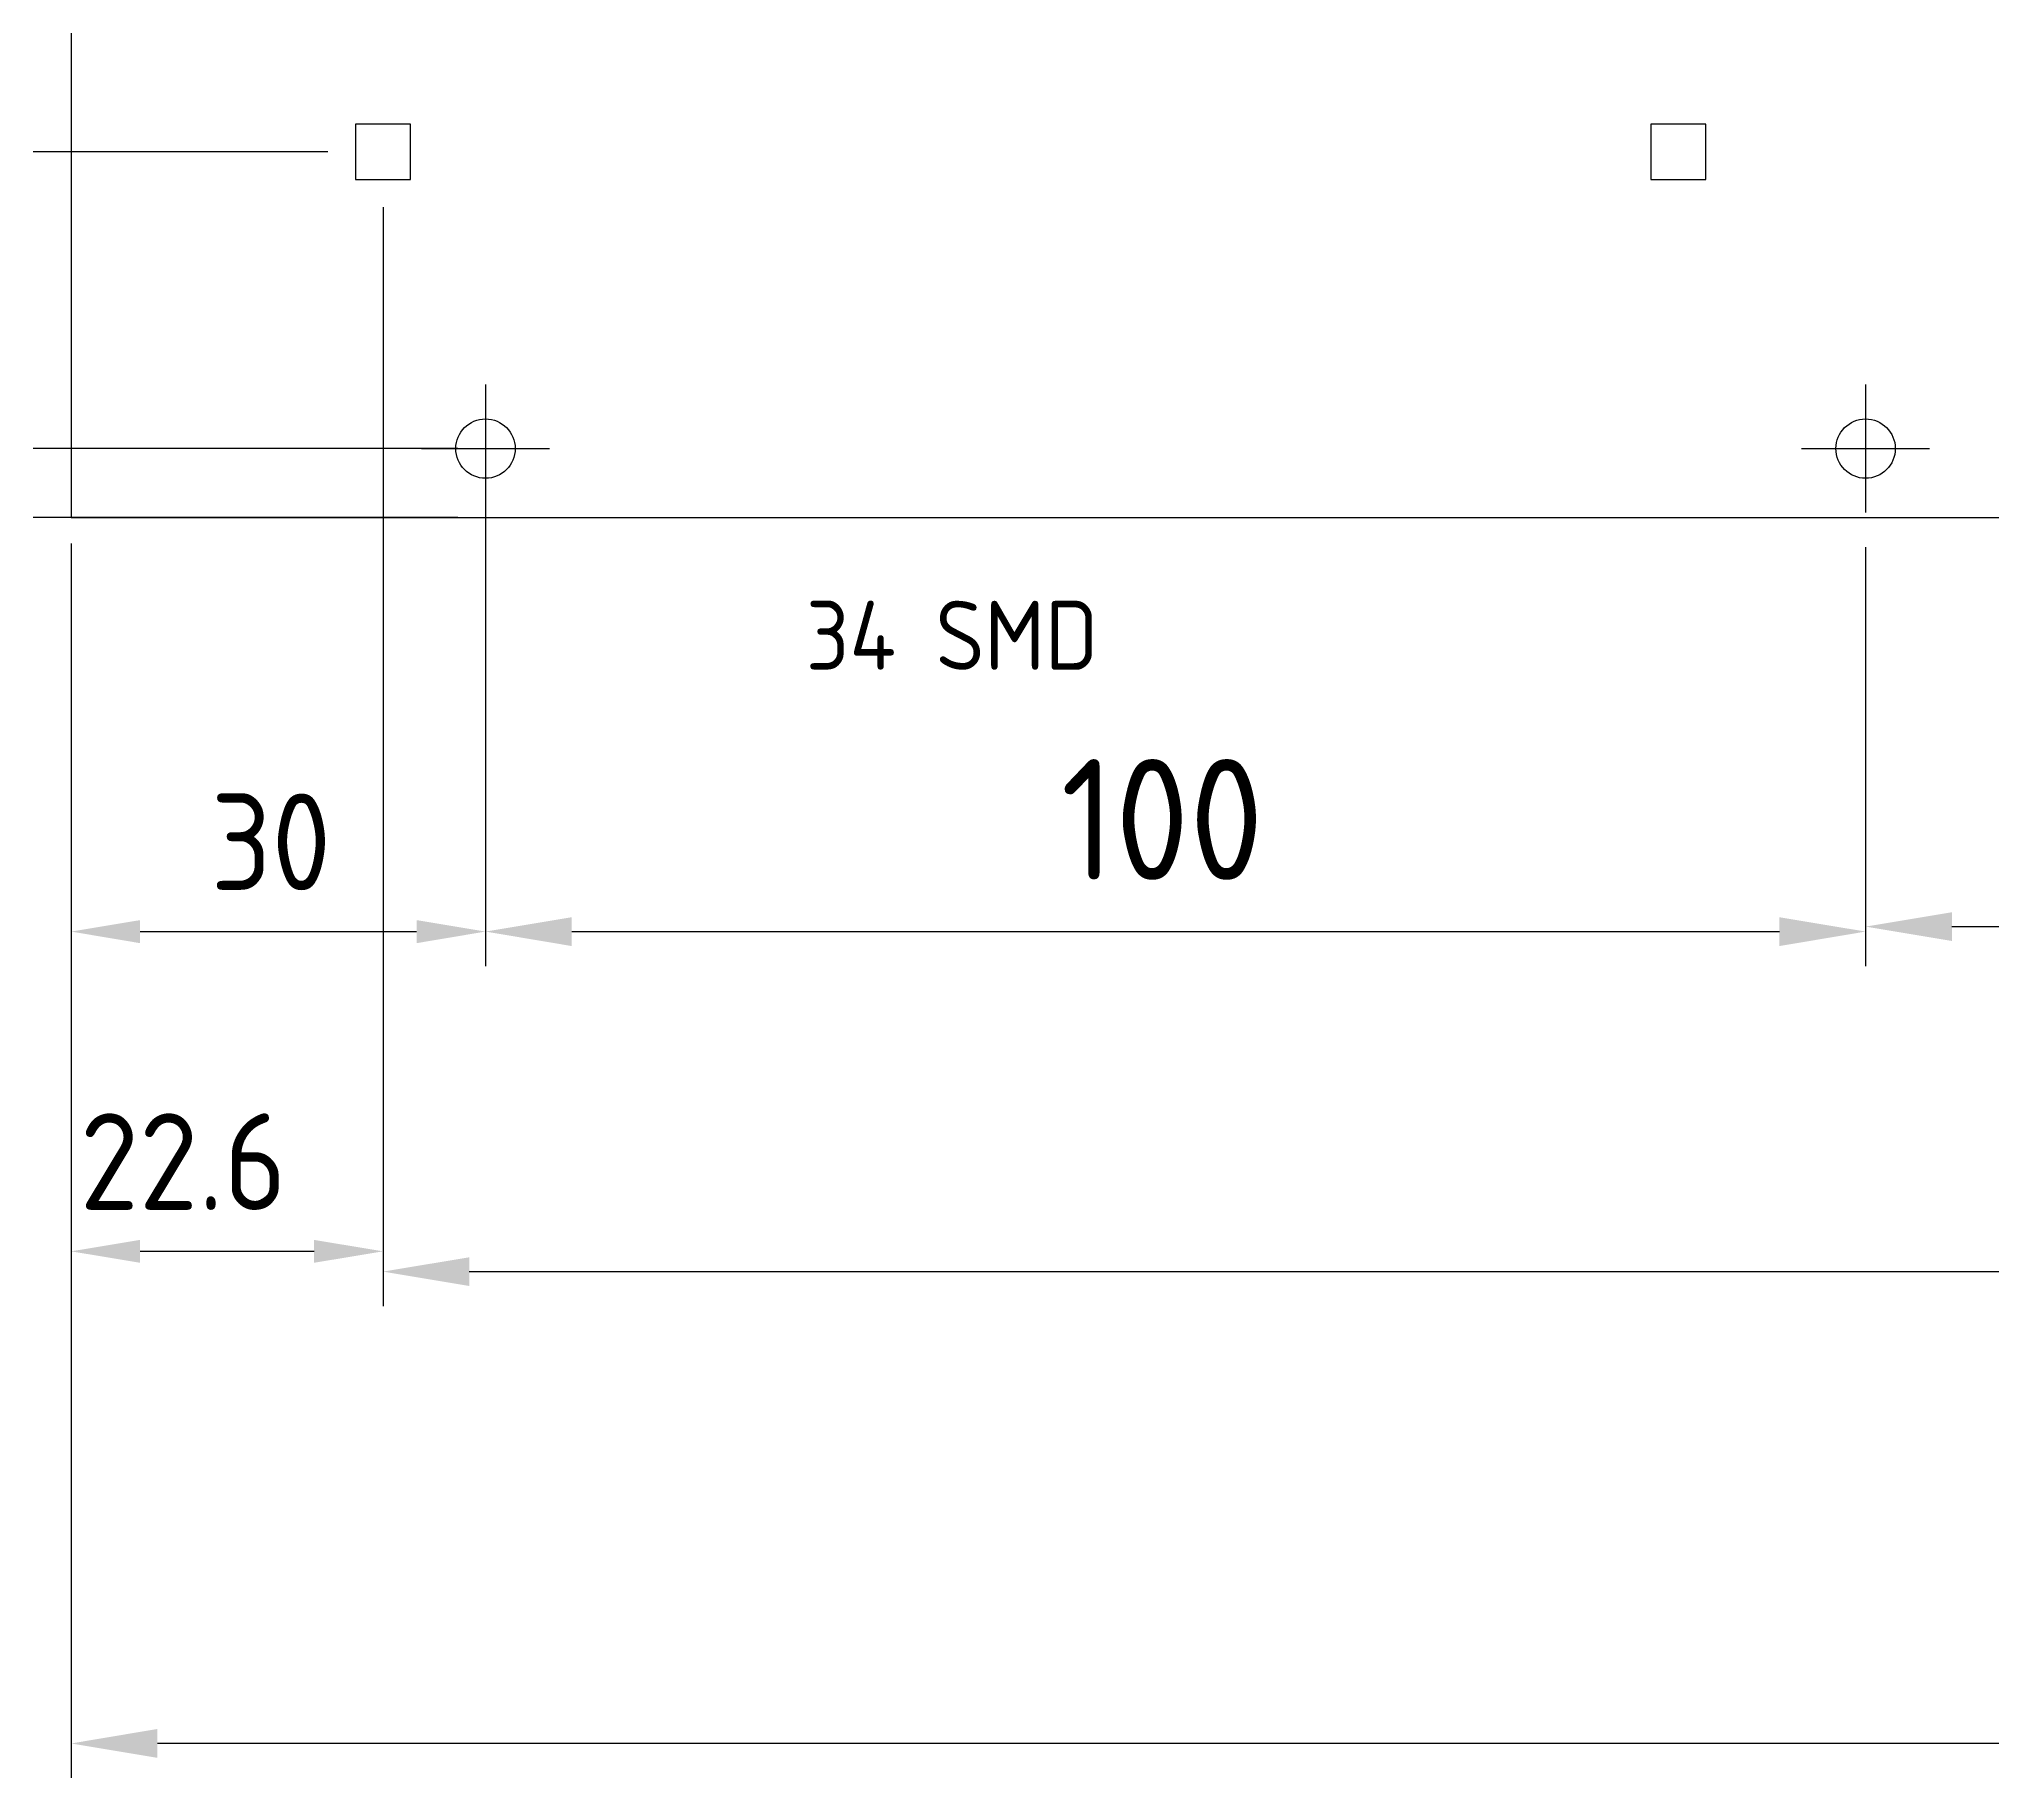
# Model space of a CAD drawing. Extents: x -1190 to 1093, y 0 to 939.
# Drawn here: x 90.6 to 232.2, y 278 to 404 of the extents above; entities that cross this region are included whole.
import ezdxf

# ---------------------------------------------------------------- set-up
doc = ezdxf.new("R2010")
doc.units = 0
doc.header["$LTSCALE"] = 2.5
doc.linetypes.add('AM_DIN_G_W050', pattern=[13.75, 9.75, -1.5, 1, -1.5])
doc.linetypes.add('AM_DIN_G_W050X2', pattern=[6.875, 4.75, -0.875, 0.375, -0.875])
doc.layers.get('DEFPOINTS').update_dxf_attribs({"linetype": 'CONTINUOUS'})
for name, color, linetype in [('AM_0', 7, 'CONTINUOUS'), ('AM_4', 3, 'CONTINUOUS'), ('AM_5', 3, 'CONTINUOUS'), ('AM_6', 2, 'CONTINUOUS'), ('AM_7', 4, 'AM_DIN_G_W050')]:
    doc.layers.add(name, color=color, linetype=linetype)
doc.styles.get("Standard").update_dxf_attribs({"font": 'ISOCP.SHX'})
doc.dimstyles.get("Standard").update_dxf_attribs({"dimtxt": 0.18, "dimasz": 0.18, "dimexe": 0.18, "dimexo": 0.0625, "dimgap": 0.09, "dimtad": 0, "dimtih": 1, "dimtoh": 1, "dimzin": 0, "dimcen": 0.09, "dimazin": 3, "dimtfac": 1, "dimtofl": 0, "dimtmove": 0, "dimatfit": 3})

# ---------------------------------------------------------------- blocks, each defined once
blk = doc.blocks.new('A$CB895733A')
at = {"layer": 'AM_4'}
for p, q in [((4, 4), (0, 4)), ((0, 4), (0, 0)), ((4, 0), (4, 4)), ((97.856556, 4), (93.856556, 4)), ((93.856556, 4), (93.856556, 0)), ((97.856556, 0), (97.856556, 4)), ((0, 0), (4, 0)), ((93.856556, 0), (97.856556, 0))]:
    blk.add_line(p, q, dxfattribs=at)
blk = doc.blocks.new('*U99')
at = {"layer": 'AM_5', "color": 2}
blk.add_text('100', height=8.75, dxfattribs=at).set_placement((164.66, 343.06))
blk = doc.blocks.new('*D38')
at = {"layer": 'AM_5'}
for p, q in [((122.98, 367.17), (122.98, 336.81)), ((222.98, 367.17), (222.98, 336.81)), ((129.23, 339.31), (216.73, 339.31))]:
    blk.add_line(p, q, dxfattribs=at)
for points in [[(129.23, 340.35), (129.23, 338.26), (122.98, 339.31)], [(216.73, 340.35), (216.73, 338.26), (222.98, 339.31)]]:
    blk.add_solid(points, dxfattribs=at)
at = {"layer": 'DEFPOINTS', "color": 0}
for p in [(122.98, 369.67), (222.98, 369.67), (222.98, 339.31)]:
    blk.add_point(p, dxfattribs=at)
at = {"layer": 'AM_0'}
blk.add_blockref('*U99', (0, 0), dxfattribs=at)
blk = doc.blocks.new('*U100')
at = {"layer": 'AM_5', "color": 2}
blk.add_text('100', height=8.75, dxfattribs=at).set_placement((264.66, 343.42))
blk = doc.blocks.new('*D39')
at = {"layer": 'AM_5'}
for p, q in [((222.98, 367.17), (222.98, 337.17)), ((322.98, 367.17), (322.98, 337.17)), ((229.23, 339.67), (316.73, 339.67))]:
    blk.add_line(p, q, dxfattribs=at)
for points in [[(229.23, 340.71), (229.23, 338.63), (222.98, 339.67)], [(316.73, 340.71), (316.73, 338.63), (322.98, 339.67)]]:
    blk.add_solid(points, dxfattribs=at)
at = {"layer": 'DEFPOINTS', "color": 0}
for p in [(222.98, 369.67), (322.98, 369.67), (322.98, 339.67)]:
    blk.add_point(p, dxfattribs=at)
at = {"layer": 'AM_0'}
blk.add_blockref('*U100', (0, 0), dxfattribs=at)
blk = doc.blocks.new('*U126')
at = {"layer": 'AM_5', "color": 2}
blk.add_text('26.5', height=7, rotation=90, dxfattribs=at).set_placement((59.33, 374.1))
blk = doc.blocks.new('*D47')
at = {"layer": 'AM_5'}
for p, q in [((111.55, 395.81), (60.33, 395.81)), ((62.33, 390.81), (62.33, 374.31)), ((117.11, 369.31), (60.33, 369.31))]:
    blk.add_line(p, q, dxfattribs=at)
for points in [[(61.5, 390.81), (63.16, 390.81), (62.33, 395.81)], [(61.5, 374.31), (63.16, 374.31), (62.33, 369.31)]]:
    blk.add_solid(points, dxfattribs=at)
at = {"layer": 'DEFPOINTS', "color": 0}
for p in [(113.55, 395.81), (62.33, 369.31), (119.11, 369.31)]:
    blk.add_point(p, dxfattribs=at)
at = {"layer": 'AM_0'}
blk.add_blockref('*U126', (0, 0), dxfattribs=at)
blk = doc.blocks.new('*U113')
at = {"layer": 'AM_5', "color": 2}
blk.add_text('22.6', height=7, dxfattribs=at).set_placement((93.57, 319.14))
blk = doc.blocks.new('*D48')
at = {"layer": 'AM_5'}
for p, q in [((115.55, 391.81), (115.55, 314.14)), ((92.95, 367.43), (92.95, 314.14)), ((110.55, 316.14), (97.95, 316.14))]:
    blk.add_line(p, q, dxfattribs=at)
for points in [[(97.95, 316.97), (97.95, 315.31), (92.95, 316.14)], [(110.55, 316.97), (110.55, 315.31), (115.55, 316.14)]]:
    blk.add_solid(points, dxfattribs=at)
at = {"layer": 'DEFPOINTS', "color": 0}
for p in [(115.55, 393.81), (92.95, 369.43), (92.95, 316.14)]:
    blk.add_point(p, dxfattribs=at)
at = {"layer": 'AM_0'}
blk.add_blockref('*U113', (0, 0), dxfattribs=at)
blk = doc.blocks.new('*U106')
at = {"layer": 'AM_5', "color": 2}
blk.add_text('5', height=7, rotation=90, dxfattribs=at).set_placement((77.31, 352.17))
blk = doc.blocks.new('*D49')
at = {"layer": 'AM_5'}
for p, q in [((80.31, 379.31), (80.31, 384.31)), ((120.98, 374.31), (78.31, 374.31)), ((80.31, 374.31), (80.31, 369.31)), ((120.98, 369.31), (78.31, 369.31)), ((80.31, 364.31), (80.31, 350.22))]:
    blk.add_line(p, q, dxfattribs=at)
for points in [[(79.47, 379.31), (81.14, 379.31), (80.31, 374.31)], [(79.47, 364.31), (81.14, 364.31), (80.31, 369.31)]]:
    blk.add_solid(points, dxfattribs=at)
at = {"layer": 'DEFPOINTS', "color": 0}
for p in [(122.98, 374.31), (80.31, 369.31), (122.98, 369.31)]:
    blk.add_point(p, dxfattribs=at)
at = {"layer": 'AM_0'}
blk.add_blockref('*U106', (0, 0), dxfattribs=at)
blk = doc.blocks.new('*U111')
at = {"layer": 'AM_5', "color": 2}
blk.add_text('30', height=7, dxfattribs=at).set_placement((103.06, 342.31))
blk = doc.blocks.new('*D50')
at = {"layer": 'AM_5'}
for p, q in [((122.98, 372.31), (122.98, 337.31)), ((92.95, 367.43), (92.95, 337.31)), ((97.95, 339.31), (117.98, 339.31))]:
    blk.add_line(p, q, dxfattribs=at)
for points in [[(97.95, 340.14), (97.95, 338.47), (92.95, 339.31)], [(117.98, 340.14), (117.98, 338.47), (122.98, 339.31)]]:
    blk.add_solid(points, dxfattribs=at)
at = {"layer": 'DEFPOINTS', "color": 0}
for p in [(122.98, 374.31), (92.95, 369.43), (122.98, 339.31)]:
    blk.add_point(p, dxfattribs=at)
at = {"layer": 'AM_0'}
blk.add_blockref('*U111', (0, 0), dxfattribs=at)
blk = doc.blocks.new('*U124')
at = {"layer": 'AM_5', "color": 2}
blk.add_text('137', height=7, rotation=90, dxfattribs=at).set_placement((59.33, 457.66))
blk = doc.blocks.new('*D51')
at = {"layer": 'AM_5'}
for p, q in [((152.7, 532.81), (60.33, 532.81)), ((62.33, 400.81), (62.33, 527.81)), ((111.55, 395.81), (60.33, 395.81))]:
    blk.add_line(p, q, dxfattribs=at)
for points in [[(61.5, 527.81), (63.16, 527.81), (62.33, 532.81)], [(61.5, 400.81), (63.16, 400.81), (62.33, 395.81)]]:
    blk.add_solid(points, dxfattribs=at)
at = {"layer": 'DEFPOINTS', "color": 0}
for p in [(62.33, 532.81), (154.7, 532.81), (113.55, 395.81)]:
    blk.add_point(p, dxfattribs=at)
at = {"layer": 'AM_0'}
blk.add_blockref('*U124', (0, 0), dxfattribs=at)
blk = doc.blocks.new('*U114')
at = {"layer": 'AM_5', "color": 2}
blk.add_text('674', height=8.75, dxfattribs=at).set_placement((443.12, 318.42))
blk = doc.blocks.new('*D76')
at = {"layer": 'AM_5'}
for p, q in [((115.55, 391.31), (115.55, 312.17)), ((789.41, 391.31), (789.41, 312.17)), ((121.8, 314.67), (783.16, 314.67))]:
    blk.add_line(p, q, dxfattribs=at)
for points in [[(121.8, 315.71), (121.8, 313.63), (115.55, 314.67)], [(783.16, 315.71), (783.16, 313.63), (789.41, 314.67)]]:
    blk.add_solid(points, dxfattribs=at)
at = {"layer": 'DEFPOINTS', "color": 0}
for p in [(115.55, 393.81), (789.41, 393.81), (789.41, 314.67)]:
    blk.add_point(p, dxfattribs=at)
at = {"layer": 'AM_0'}
blk.add_blockref('*U114', (0, 0), dxfattribs=at)
blk = doc.blocks.new('*U121')
at = {"layer": 'AM_5', "color": 2}
blk.add_text('485', height=8.75, dxfattribs=at).set_placement((325.66, 284.23))
blk = doc.blocks.new('*D79')
at = {"layer": 'AM_5'}
for p, q in [((92.95, 366.81), (92.95, 277.98)), ((577.98, 366.81), (577.98, 277.98)), ((571.73, 280.48), (99.2, 280.48))]:
    blk.add_line(p, q, dxfattribs=at)
for points in [[(99.2, 281.53), (99.2, 279.44), (92.95, 280.48)], [(571.73, 281.53), (571.73, 279.44), (577.98, 280.48)]]:
    blk.add_solid(points, dxfattribs=at)
at = {"layer": 'DEFPOINTS', "color": 0}
for p in [(92.95, 369.31), (577.98, 369.31), (92.95, 280.48)]:
    blk.add_point(p, dxfattribs=at)
at = {"layer": 'AM_0'}
blk.add_blockref('*U121', (0, 0), dxfattribs=at)
blk = doc.blocks.new('*U139')
at = {"layer": 'AM_6', "color": 3}
blk.add_text('34 SMD', height=5, dxfattribs=at).set_placement((146.19, 358.28))

msp = doc.modelspace()

# ---------------------------------------------------------------- linework, layer by layer
at = {"layer": 'AM_0'}
for p, q in [((92.95, 559.306), (92.95, 369.306)), ((92.95, 369.306), (577.977, 369.306))]:
    msp.add_line(p, q, dxfattribs=at)
for centre in [(122.977, 374.306), (222.977, 374.306)]:
    msp.add_circle(centre, 2.15, dxfattribs=at)
at = {"layer": 'AM_7', "linetype": 'AM_DIN_G_W050X2'}
for p, q in [((122.977, 378.942), (122.977, 369.67)), ((222.977, 378.942), (222.977, 369.67)), ((118.341, 374.306), (127.614, 374.306)), ((218.341, 374.306), (227.614, 374.306))]:
    msp.add_line(p, q, dxfattribs=at)

# ---------------------------------------------------------------- block references
at = {"layer": 'AM_0'}
for name, p in [('A$CB895733A', (113.553, 393.806)), ('*U139', (0, 0))]:
    msp.add_blockref(name, p, dxfattribs=at)

# ---------------------------------------------------------------- dimensions: what is measured, and where the dimension line sits
at = {"layer": 'AM_5'}
for base, p1, p2, angle, override, picture, middle in [((62.331, 532.806), (113.553, 395.806), (154.699, 532.806), 90, {"dimscale": 2, "dimdec": 1}, '*D51', (55.831, 464.306)), ((62.331, 369.306), (113.553, 395.806), (119.109, 369.306), 90, {"dimscale": 2, "dimdec": 1}, '*D47', (55.83, 382.556)), ((789.41, 314.67), (115.553, 393.806), (789.41, 393.806), 0, {"dimscale": 2.5, "dimdec": 0}, '*D76', (452.482, 322.795)), ((80.306, 369.306), (122.977, 374.306), (122.977, 369.306), 90, {"dimscale": 2, "dimdec": 0}, '*D49', (73.806, 354.761)), ((92.95, 280.483), (577.977, 369.306), (92.95, 369.306), 0, {"dimscale": 2.5, "dimdec": 1}, '*D79', (335.464, 288.608))]:
    dim = msp.add_linear_dim(base=base, p1=p1, p2=p2, angle=angle, dimstyle='Standard', override=override, dxfattribs=at)
    dim.commit()
    dim.dimension.update_dxf_attribs({"geometry": picture, "text_midpoint": middle})
dim = msp.add_linear_dim(base=(92.95, 316.139), p1=(115.553, 393.806), p2=(92.95, 369.433), dimstyle='Standard', override={"dimscale": 2, "dimdec": 1}, dxfattribs=at)
dim.commit()
dim.dimension.update_dxf_attribs({"geometry": '*D48', "text_midpoint": (102.056, 316.139), "dimtype": 128})
for base, p1, p2, override, picture, middle in [((122.977, 339.306), (92.95, 369.433), (122.977, 374.306), {"dimscale": 2, "dimdec": 0}, '*D50', (107.964, 345.806)), ((222.977, 339.306), (122.977, 369.67), (222.977, 369.67), {"dimscale": 2.5}, '*D38', (172.977, 347.431)), ((322.977, 339.67), (222.977, 369.67), (322.977, 369.67), {"dimscale": 2.5}, '*D39', (272.977, 347.795))]:
    dim = msp.add_linear_dim(base=base, p1=p1, p2=p2, dimstyle='Standard', override=override, dxfattribs=at)
    dim.commit()
    dim.dimension.update_dxf_attribs({"geometry": picture, "text_midpoint": middle})

doc.saveas('drawing.dxf')
